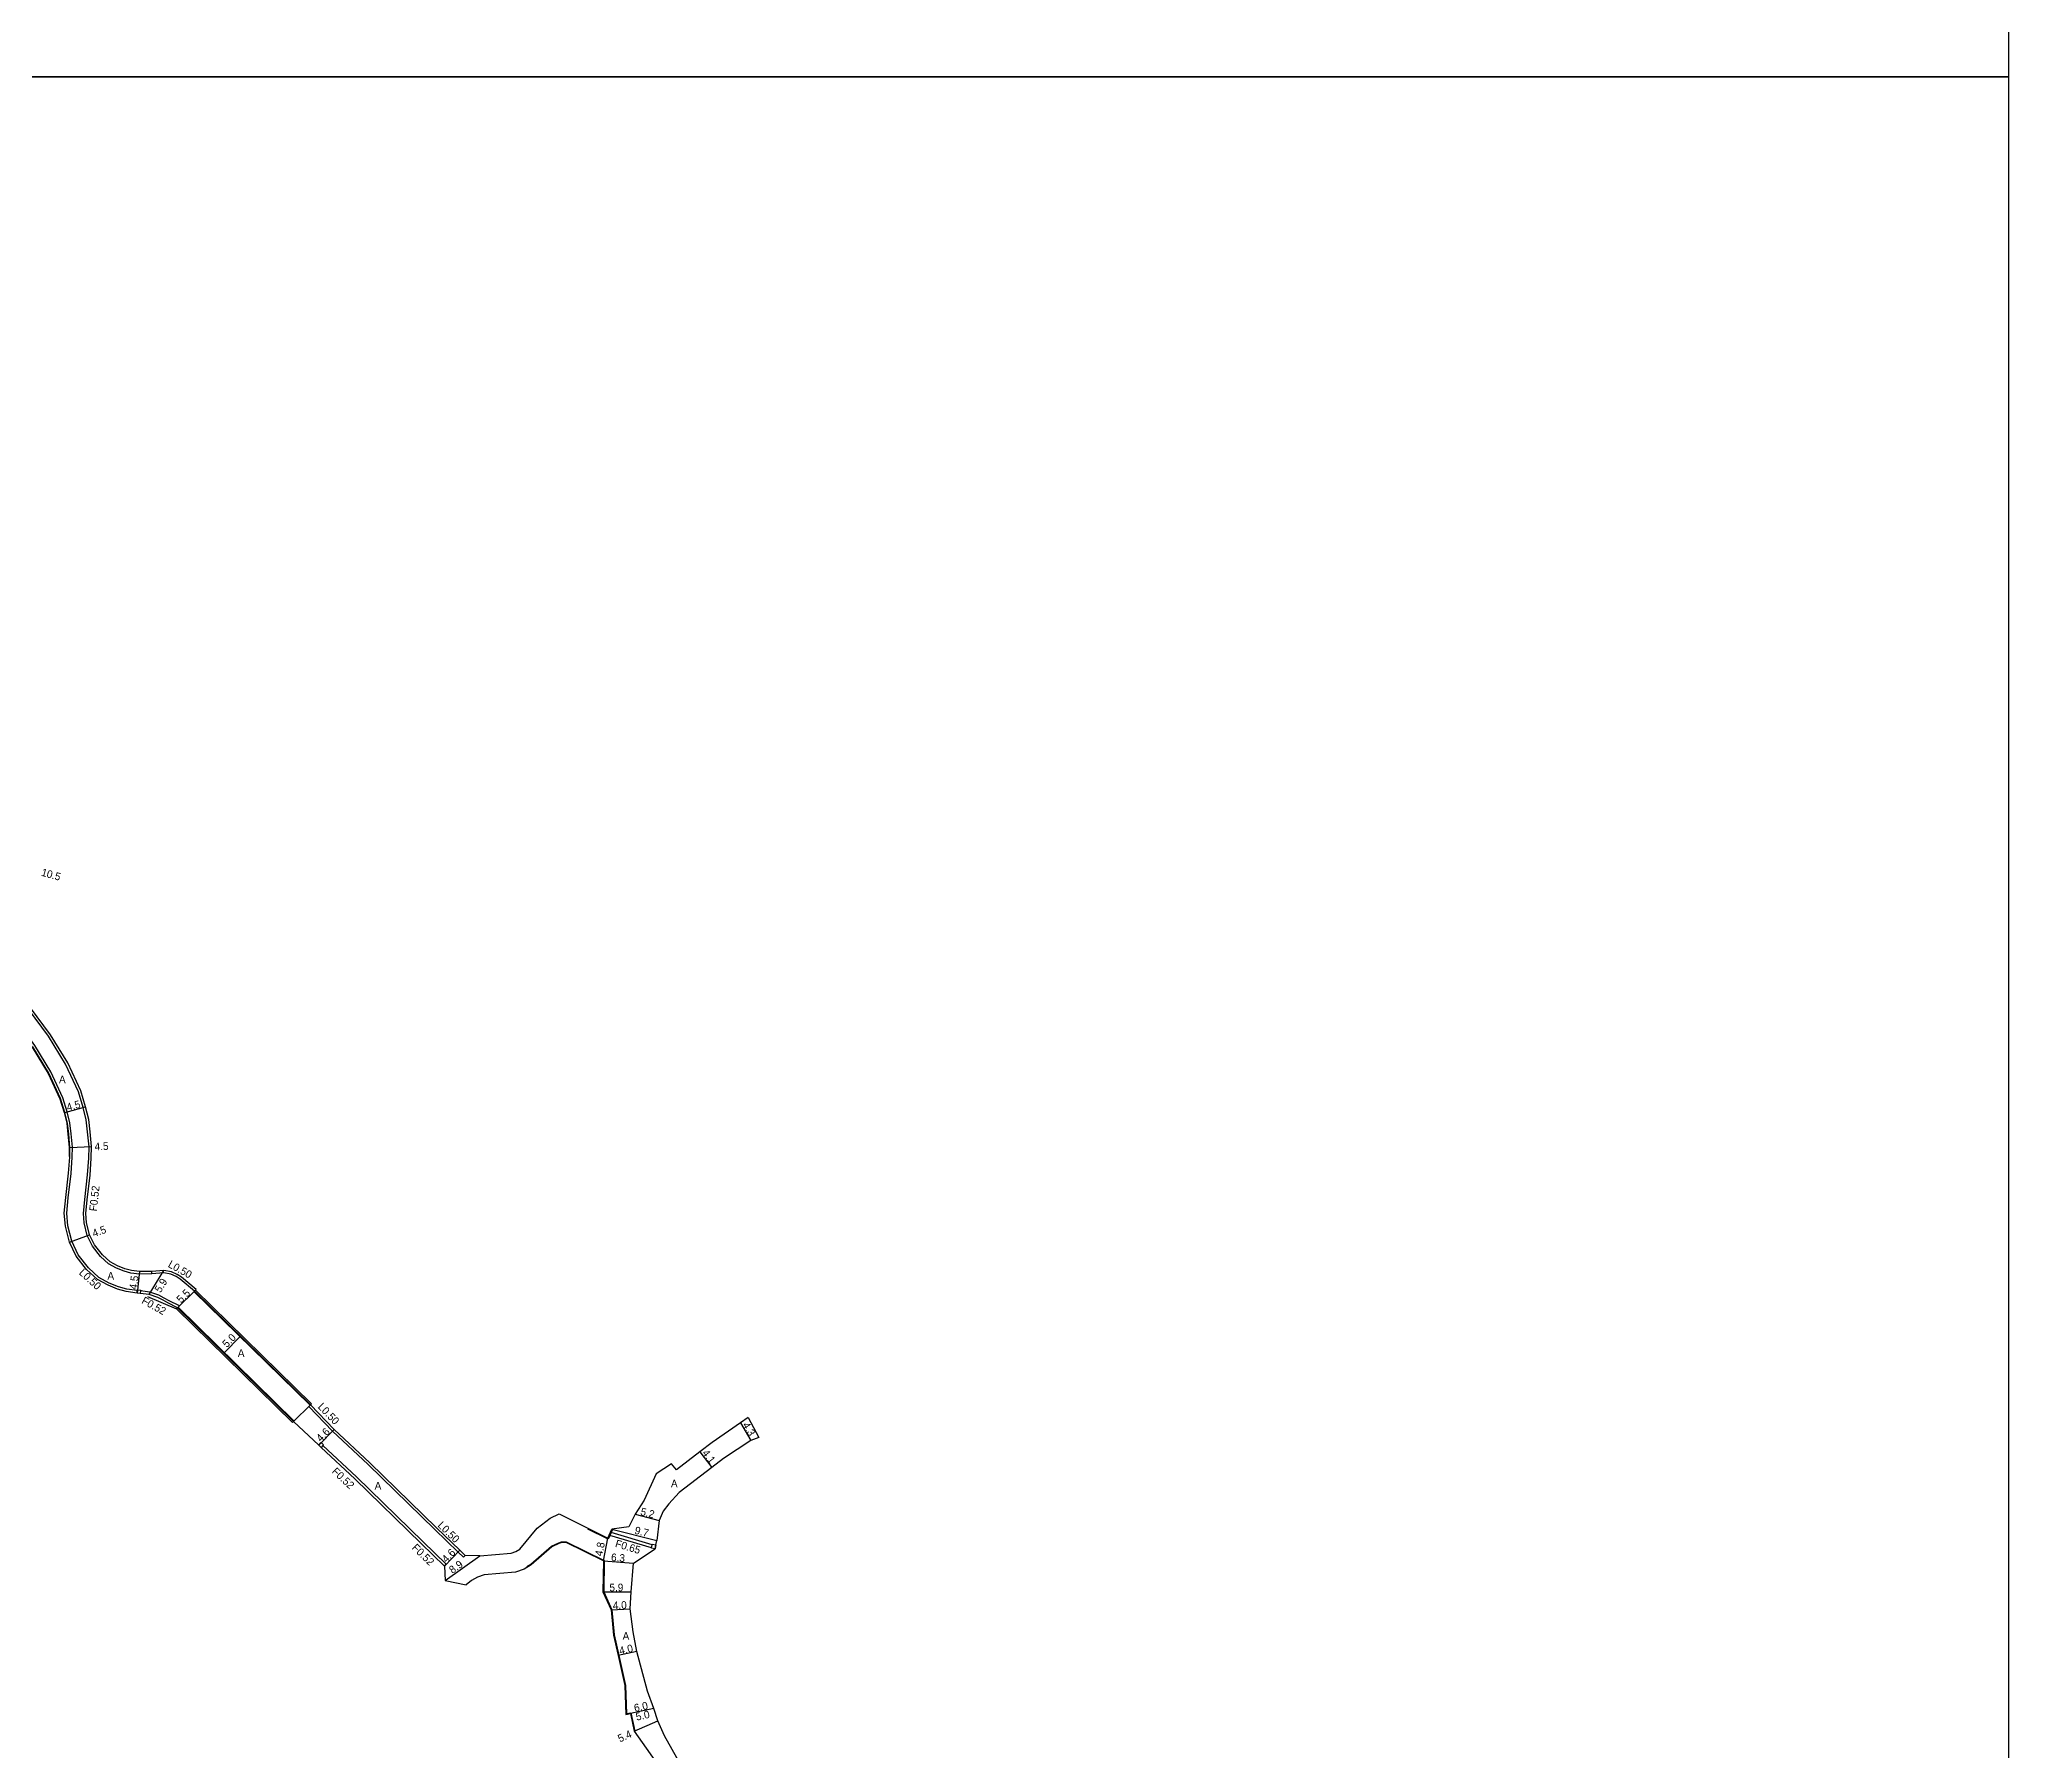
# Model space of a CAD drawing. Header units: metres. Extents: x -12000 to -11200, y -102000 to -99000.
# Drawn here: x -11612 to -11200, y -99950.1 to -99592.2 of the extents above; entities that cross this region are included whole.
import ezdxf

# ---------------------------------------------------------------- set-up
doc = ezdxf.new("R2010")
doc.units = ezdxf.units.M
doc.header["$LTSCALE"] = 2.5
for name, color, linetype in [('側溝・桝', 7, 'Continuous'), ('図郭', 7, 'Continuous'), ('幅員', 7, 'Continuous'), ('歩道・分離帯・安全施設', 7, 'Continuous'), ('舗装', 7, 'Continuous'), ('道路', 7, 'Continuous')]:
    doc.layers.add(name, color=color, linetype=linetype)
doc.styles.get("Standard").update_dxf_attribs({"font": ''})
doc.styles.get('Standard').set_extended_font_data('@MS PGothic')

msp = doc.modelspace()

# ---------------------------------------------------------------- linework, layer by layer
at = {"layer": '側溝・桝'}
for points in [[(-11588.47, -99850.39), (-11591.08, -99850.43), (-11592.84, -99850.2), (-11594.28, -99849.84), (-11595.88, -99849.18), (-11597.52, -99848.27), (-11599.2, -99846.73), (-11600.92, -99844.56), (-11601.98, -99842.37), (-11602.63, -99839.73), (-11602.8, -99837.71), (-11602.52, -99834.84), (-11601.93, -99829.69), (-11601.67, -99826.15), (-11601.62, -99823.78), (-11601.91, -99820.69), (-11602.21, -99818.14), (-11602.85, -99815.56), (-11603.84, -99812.28), (-11606.53, -99806.48), (-11610.1, -99800.64), (-11619.68, -99787.73), (-11619.24, -99787.44)], [(-11591.52, -99853.88), (-11593.72, -99853.54), (-11595.48, -99853.11), (-11597.39, -99852.32), (-11599.57, -99851.11), (-11601.76, -99849.1), (-11603.89, -99846.41), (-11605.25, -99843.55), (-11606.08, -99840.31), (-11606.29, -99837.68), (-11605.98, -99834.47), (-11605.39, -99829.36), (-11605.14, -99825.98), (-11605.1, -99823.9), (-11605.37, -99821.08), (-11605.64, -99818.76), (-11606.2, -99816.47), (-11607.1, -99813.52), (-11609.6, -99808.13), (-11612.98, -99802.58), (-11616.87, -99797.16)], [(-11588.47, -99850.39), (-11588.47, -99850.37), (-11588.49, -99849.87)], [(-11579.55, -99853.96), (-11582.55, -99851.48), (-11583.41, -99850.91), (-11584.5, -99850.45), (-11586, -99850.16), (-11588.47, -99850.37)], [(-11582.71, -99857.09), (-11584.86, -99855.99), (-11585.9, -99855.42), (-11587.03, -99854.86), (-11588.91, -99854.19), (-11590.82, -99853.95)], [(-11583.1, -99857.48), (-11583, -99857.37), (-11582.71, -99857.09)], [(-11555.61, -99878.1), (-11555.36, -99877.85), (-11555.25, -99877.75)], [(-11523.27, -99909.64), (-11524.39, -99908.55), (-11529.25, -99903.82), (-11543.2, -99890.27), (-11550.67, -99883.28), (-11555.61, -99878.1)], [(-11526.89, -99911.11), (-11531.74, -99906.39), (-11545.67, -99892.86), (-11552.69, -99886.29)], [(-11483.94, -99907.68), (-11492.66, -99905.07), (-11492.81, -99905.03)], [(-11483.82, -99907.03), (-11492.39, -99904.47), (-11492.54, -99904.43)], [(-11527.25, -99911.48), (-11526.89, -99911.11)], [(-11523.27, -99909.64), (-11522.92, -99909.28)]]:
    msp.add_lwpolyline(points, dxfattribs=at)
for points in [[(-11591.49, -99853.68), (-11590.8, -99853.77), (-11590.82, -99853.95), (-11590.89, -99854.46), (-11591.58, -99854.38), (-11591.52, -99853.88)], [(-11553.08, -99885.68), (-11552.56, -99886.16), (-11552.69, -99886.29), (-11553.04, -99886.67), (-11553.55, -99886.19)], [(-11483.8, -99906.94), (-11483.02, -99907.08), (-11483.16, -99907.87), (-11483.95, -99907.72), (-11483.94, -99907.68), (-11483.82, -99907.03)]]:
    msp.add_lwpolyline(points, close=True, dxfattribs=at)
at = {"layer": '図郭'}
for points in [[(-12000, -99000), (-11200, -99000), (-11200, -99600), (-12000, -99600)], [(-12000, -99600), (-11200, -99600), (-11200, -100200), (-12000, -100200)]]:
    msp.add_lwpolyline(points, close=True, dxfattribs=at)
at = {"layer": '幅員'}
for points in [[(-11606.68, -99816.61), (-11602.34, -99815.42)], [(-11605.6, -99823.92), (-11601.1, -99823.76)], [(-11605.72, -99843.72), (-11601.49, -99842.19)], [(-11591.05, -99849.91), (-11591.58, -99854.38)], [(-11589.04, -99854.7), (-11585.97, -99849.65)], [(-11583.1, -99857.48), (-11579.2, -99853.61)], [(-11573.43, -99866.94), (-11569.94, -99863.37)], [(-11465.35, -99881.54), (-11463.16, -99885.24)], [(-11553.55, -99886.19), (-11550.31, -99882.92)], [(-11473.8, -99887.6), (-11471.31, -99890.85)], [(-11487.37, -99900.66), (-11482.33, -99901.93)], [(-11494.01, -99910.4), (-11493.1, -99905.68)], [(-11492.25, -99903.77), (-11482.84, -99906.16)], [(-11527.25, -99911.48), (-11524.04, -99908.19)], [(-11527.1, -99914.48), (-11519.82, -99909.35)], [(-11494.01, -99910.4), (-11487.73, -99910.9)], [(-11494.09, -99916.88), (-11488.19, -99916.86)], [(-11492.38, -99920.65), (-11488.39, -99920.46)], [(-11486.99, -99929.33), (-11490.89, -99930.22)], [(-11483.46, -99941.3), (-11489.33, -99942.54)], [(-11483.46, -99941.3), (-11488.35, -99942.34)], [(-11487.53, -99946.06), (-11482.59, -99943.87)]]:
    msp.add_lwpolyline(points, dxfattribs=at)
at = {"layer": '歩道・分離帯・安全施設'}
for points in [[(-11617.39, -99797.54), (-11613.53, -99802.94), (-11610.18, -99808.43), (-11607.71, -99813.75), (-11606.83, -99816.65), (-11606.28, -99818.88), (-11606.02, -99821.15), (-11605.75, -99823.93), (-11605.79, -99825.85)], [(-11589.41, -99855.14), (-11583.31, -99857.69)], [(-11583, -99857.37), (-11558.7, -99881.16)], [(-11555.36, -99877.85), (-11579.66, -99854.06)], [(-11510.02, -99911.59), (-11509.18, -99911.09), (-11504.87, -99907.33), (-11503.35, -99906.6), (-11502.75, -99906.4), (-11501.76, -99906.44), (-11493.86, -99910.31), (-11493.94, -99916.85), (-11492.24, -99920.62), (-11491.73, -99925.9), (-11490.75, -99930.18), (-11489.4, -99936.47), (-11489.19, -99942.36), (-11488.24, -99942.16), (-11487.39, -99946)], [(-11492.11, -99903.83), (-11492.39, -99904.47), (-11492.66, -99905.07), (-11493.03, -99905.89), (-11497.24, -99903.78)]]:
    msp.add_lwpolyline(points, dxfattribs=at)
at = {"layer": '舗装'}
for points in [[(-11579.55, -99853.96), (-11583.1, -99857.48)], [(-11558.81, -99881.26), (-11555.25, -99877.75)]]:
    msp.add_lwpolyline(points, dxfattribs=at)
at = {"layer": '道路'}
for points in [[(-11579.2, -99853.61), (-11582.25, -99851.08), (-11583.17, -99850.47), (-11584.35, -99849.97), (-11585.97, -99849.65), (-11588.49, -99849.87), (-11591.05, -99849.91), (-11592.75, -99849.68), (-11594.11, -99849.34), (-11595.66, -99848.71), (-11597.21, -99847.84), (-11598.82, -99846.37), (-11600.47, -99844.28), (-11601.49, -99842.19), (-11602.12, -99839.64), (-11602.27, -99837.71), (-11602, -99834.89), (-11601.41, -99829.74), (-11601.15, -99826.18), (-11601.1, -99823.76), (-11601.4, -99820.64), (-11601.69, -99818.05), (-11602.34, -99815.42), (-11603.35, -99812.09), (-11606.07, -99806.23), (-11609.67, -99800.34), (-11619.24, -99787.44)], [(-11583.1, -99857.48), (-11585.11, -99856.45), (-11586.14, -99855.88), (-11587.23, -99855.34), (-11589.04, -99854.7), (-11590.89, -99854.46), (-11591.58, -99854.38), (-11593.82, -99854.03), (-11595.64, -99853.58), (-11597.61, -99852.77), (-11599.86, -99851.52), (-11602.12, -99849.44), (-11604.32, -99846.68), (-11605.72, -99843.72), (-11606.57, -99840.39), (-11606.79, -99837.68), (-11606.48, -99834.42), (-11605.89, -99829.32), (-11605.64, -99825.96), (-11605.6, -99823.92), (-11605.87, -99821.13), (-11606.13, -99818.85), (-11606.68, -99816.61), (-11607.57, -99813.7), (-11610.04, -99808.36), (-11613.4, -99802.86)], [(-11558.81, -99881.26), (-11583.1, -99857.48)], [(-11579.55, -99853.96), (-11579.34, -99853.75), (-11579.2, -99853.61)], [(-11555.25, -99877.75), (-11579.55, -99853.96)], [(-11522.92, -99909.28), (-11524.04, -99908.19), (-11528.9, -99903.46), (-11542.86, -99889.91), (-11550.31, -99882.92), (-11555.25, -99877.75)], [(-11527.25, -99911.48), (-11532.11, -99906.76), (-11546.03, -99893.24), (-11553.04, -99886.67), (-11553.55, -99886.19), (-11558.81, -99881.26)], [(-11463.73, -99880.42), (-11465.35, -99881.54), (-11471.27, -99885.66), (-11473.8, -99887.6), (-11478.74, -99891.38), (-11479.75, -99890.08), (-11482.98, -99892.18), (-11485.5, -99897.71)], [(-11463.73, -99880.42), (-11461.47, -99884.61)], [(-11461.47, -99884.61), (-11463.16, -99885.24), (-11468.85, -99888.97), (-11471.31, -99890.85), (-11478.13, -99896.08), (-11480.3, -99898.44), (-11481.53, -99900.04), (-11482.33, -99901.93), (-11482.84, -99906.16)], [(-11485.5, -99897.71), (-11487.37, -99900.66), (-11488.66, -99903.32), (-11492.25, -99903.77)], [(-11519.82, -99909.35), (-11513.27, -99908.81), (-11512.29, -99908.47), (-11511.45, -99907.96), (-11507.87, -99903.59), (-11505.12, -99901.44), (-11503.29, -99900.58), (-11493.1, -99905.68), (-11492.81, -99905.03), (-11492.54, -99904.43), (-11492.25, -99903.77)], [(-11494.01, -99910.4), (-11501.8, -99906.59), (-11502.73, -99906.55), (-11503.3, -99906.74), (-11504.78, -99907.46), (-11509.09, -99911.21), (-11510.58, -99912.11), (-11512.42, -99912.75), (-11518.92, -99913.36), (-11520.32, -99913.82), (-11521.63, -99914.54), (-11522.72, -99915.39)], [(-11483.16, -99907.87), (-11483.02, -99907.08), (-11482.84, -99906.16)], [(-11519.82, -99909.35), (-11522.92, -99909.28)], [(-11494.01, -99910.4), (-11494.09, -99916.88), (-11492.38, -99920.65), (-11491.88, -99925.92), (-11490.89, -99930.22), (-11489.55, -99936.49), (-11489.33, -99942.54), (-11488.35, -99942.34), (-11487.53, -99946.06), (-11481.22, -99955.05)], [(-11476.73, -99956.46), (-11477.98, -99952.71), (-11481.21, -99946.99), (-11482.59, -99943.87), (-11483.46, -99941.3), (-11484.79, -99937.65), (-11486.99, -99929.33), (-11487.76, -99925.24), (-11488.39, -99920.46), (-11488.19, -99916.86), (-11487.73, -99910.9), (-11483.16, -99907.87)], [(-11527.25, -99911.48), (-11527.1, -99914.48), (-11522.72, -99915.39)]]:
    msp.add_lwpolyline(points, dxfattribs=at)
for points in [[(-11559.02, -99881.48), (-11583.31, -99857.69), (-11583.1, -99857.48), (-11558.81, -99881.26)], [(-11558.81, -99881.26), (-11583.1, -99857.48), (-11579.55, -99853.96), (-11555.25, -99877.75)], [(-11555.25, -99877.75), (-11579.55, -99853.96), (-11579.34, -99853.75), (-11555.04, -99877.53)]]:
    msp.add_lwpolyline(points, close=True, dxfattribs=at)

# ---------------------------------------------------------------- texts
at = {"layer": '側溝・桝'}
for s, rotation, p in [('F0.52', 83.4244, (-11600.01, -99837.35)), ('L0.50', 317.4277, (-11603.85, -99850.31)), ('L0.50', 330.9618, (-11585.24, -99848.85)), ('F0.52', 330.9618, (-11590.77, -99856.45)), ('L0.50', 313.6552, (-11553.88, -99878.28)), ('F0.52', 316.8512, (-11550.94, -99891.88)), ('L0.50', 315.7664, (-11528.8, -99903.12)), ('F0.52', 315.7664, (-11534.18, -99907.81)), ('F0.65', 343.359, (-11491.66, -99907.46))]:
    msp.add_text(s, height=1.6, rotation=rotation, dxfattribs=at).set_placement(p)
at = {"layer": '幅員'}
for s, rotation, p in [('10.5', 344.5719, (-11611.73, -99767.07)), ('4.5', 15.302, (-11606.08, -99816.34)), ('4.5', 2.0722, (-11600.42, -99824.53)), ('4.5', 19.8218, (-11600.6, -99842.72)), ('4.5', 83.2441, (-11591.6, -99853.72)), ('5.9', 58.7088, (-11586.65, -99854.44)), ('5.5', 44.7204, (-11582.36, -99856.6)), ('5.0', 45.6049, (-11572.77, -99865.91)), ('4.3', 300.5448, (-11464.98, -99881.96)), ('4.6', 45.2158, (-11553.13, -99885.62)), ('4.1', 307.454, (-11473.45, -99887.89)), ('5.2', 345.8784, (-11486.37, -99900.8)), ('4.8', 79.1097, (-11494.23, -99909.52)), ('9.7', 345.7293, (-11487.59, -99904.72)), ('4.6', 45.7664, (-11526.84, -99910.91)), ('8.9', 35.1845, (-11525.59, -99913.16)), ('6.3', 355.4707, (-11492.45, -99910.42)), ('5.9', 0.1898, (-11492.74, -99916.78)), ('4.0', 2.7333, (-11491.99, -99920.54)), ('4.0', 12.7166, (-11490.52, -99930.03)), ('6.0', 11.9901, (-11487.41, -99942)), ('5.0', 11.9901, (-11487.05, -99943.83)), ('5.4', 23.9197, (-11490.56, -99948.4))]:
    msp.add_text(s, height=1.6, rotation=rotation, dxfattribs=at).set_placement(p)
at = {"layer": '舗装'}
for p in [(-11607.9, -99810.5), (-11597.77, -99851.58), (-11570.49, -99867.74), (-11541.86, -99895.49), (-11479.87, -99895.03), (-11489.98, -99926.91)]:
    msp.add_text('A', height=1.6, dxfattribs=at).set_placement(p)

doc.saveas('drawing.dxf')
